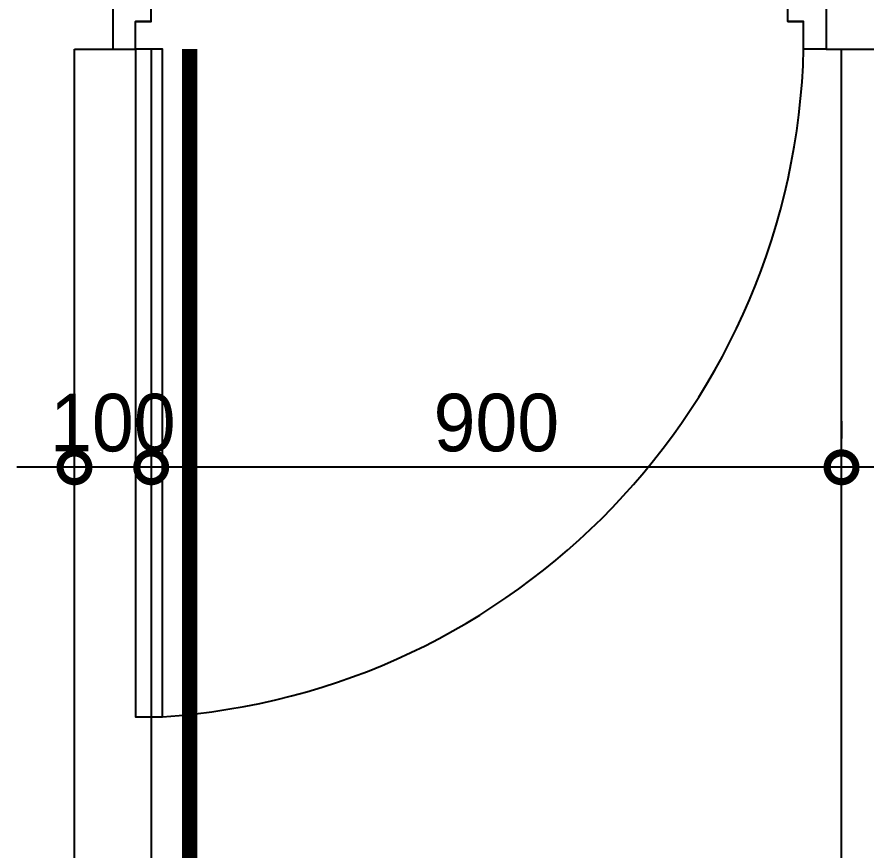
# Model space of a CAD drawing. Header units: millimetres. Extents: x 144680 to 246943, y -177515 to -149396.
# Drawn here: x 225657 to 226764, y -171154 to -170068 of the extents above; entities that cross this region are included whole.
import ezdxf

# ---------------------------------------------------------------- set-up
doc = ezdxf.new("R2010")
doc.units = ezdxf.units.MM
doc.header["$LTSCALE"] = 50
doc.linetypes.add('HID', pattern=[2.5, 1.5, -1])
for name, color, linetype in [('07-DIM WAL', 5, 'Continuous'), ('3.기호.계단선', 30, 'Continuous'), ('_LIBR', 4, 'Continuous'), ('CEIL-LIGHT', 7, 'Continuous'), ('WALL', 2, 'Continuous'), ('win', 4, 'Continuous')]:
    doc.layers.add(name, color=color, linetype=linetype)
doc.styles.add('스타일1', font='')
doc.styles.get('스타일1').set_extended_font_data('HYwulM')
doc.dimstyles.new('30', dxfattribs={"dimscale": 30, "dimtxt": 2.5, "dimasz": 2.5, "dimexe": 1.25, "dimexo": 2, "dimtad": 1, "dimdec": 0, "dimtxsty": '스타일1', "dimblk": 'DOTSMALL', "dimcen": 2.5, "dimclrd": 1, "dimclre": 1, "dimclrt": 2, "dimadec": 0, "dimazin": 0, "dimtfac": 1, "dimtix": 1, "dimtmove": 0, "dimatfit": 3, "dimldrblk": 'DOTSMALL', "dimfxl": 1.25, "dimarcsym": 0})

# ---------------------------------------------------------------- blocks, each defined once
blk = doc.blocks.new('sdfsdf')
at = {"layer": '_LIBR', "linetype": 'Continuous'}
for points in [[(-43351.7, -83617.5), (-43351.7, -83597), (-43351.7, -83617.5), (-43187.6, -83617.5), (-43187.6, -83567.5), (-43387.6, -83567.5), (-43387.6, -83597), (-43351.7, -83597)], [(-43351.7, -84447.5), (-43351.7, -84468), (-43351.7, -84447.5), (-43187.6, -84447.5), (-43187.6, -84497.5), (-43387.6, -84497.5), (-43387.6, -84468), (-43351.7, -84468)]]:
    blk.add_lwpolyline(points, dxfattribs=at)
blk.add_lwpolyline([(-44257.6, -83632.3), (-43387.6, -83632.3), (-43387.6, -83597), (-44257.6, -83597)], close=True, dxfattribs=at)
blk.add_arc((-43365.5, -83574.4), 893.9, 183.7115, 268.5892, dxfattribs=at)
blk = doc.blocks.new('vudauseeh')
at = {"layer": 'WALL', "color": 2}
for p, q in [((142460, -170110), (142510, -170110)), ((142460, -173400), (142460, -170110)), ((143440, -170110), (144680, -170110))]:
    blk.add_line(p, q, dxfattribs=at)
at = {"layer": 'win', "rotation": 90}
blk.add_blockref('sdfsdf', (58942.5, -126722.4), dxfattribs=at)
blk = doc.blocks.new('cjswjdeh2')
blk.add_blockref('vudauseeh', (85552.9, 2316.5))
blk = doc.blocks.new('_DOTSMALL')
at = {"color": 0, "linetype": 'ByBlock', "const_width": 0.5}
blk.add_lwpolyline([(-0.0625, 0, 1), (0.0625, 0, 1)], format="xyb", close=True, dxfattribs=at)
blk = doc.blocks.new('*D220')
at = {"layer": '07-DIM WAL', "color": 1, "lineweight": -2, "ltscale": 10, "transparency": 16777216}
for p, q in [((226732.2, -170595), (226732.2, -170617.5)), ((227332.2, -170595), (227332.2, -170617.5)), ((227332.2, -170655), (226732.2, -170655))]:
    blk.add_line(p, q, dxfattribs=at)
at = {"layer": 'Defpoints', "color": 0, "transparency": 16777216}
for p in [(226732.2, -170655), (226732.2, -170655), (227332.2, -170655)]:
    blk.add_point(p, dxfattribs=at)
at = {"layer": '07-DIM WAL', "color": 1, "lineweight": -2, "transparency": 16777216, "xscale": 75, "yscale": 75, "zscale": 75, "rotation": 180}
blk.add_blockref('_DOTSMALL', (226732.2, -170655), dxfattribs=at)
at = {"layer": '07-DIM WAL', "color": 1, "lineweight": -2, "transparency": 16777216, "xscale": 75, "yscale": 75, "zscale": 75}
blk.add_blockref('_DOTSMALL', (227332.2, -170655), dxfattribs=at)
at = {"layer": '07-DIM WAL', "color": 2, "ltscale": 10, "transparency": 16777216, "insert": (227032.2, -170597.2), "char_height": 75, "attachment_point": 5, "style": '스타일1'}
blk.add_mtext('600', dxfattribs=at)
blk = doc.blocks.new('*D222')
at = {"layer": '07-DIM WAL', "color": 1, "lineweight": -2, "ltscale": 10, "transparency": 16777216}
for p, q in [((225832.2, -170595), (225832.2, -170617.5)), ((226732.2, -170595), (226732.2, -170617.5)), ((226732.2, -170655), (225832.2, -170655))]:
    blk.add_line(p, q, dxfattribs=at)
at = {"layer": 'Defpoints', "color": 0, "transparency": 16777216}
for p in [(225832.2, -170655), (225832.2, -170655), (226732.2, -170655)]:
    blk.add_point(p, dxfattribs=at)
at = {"layer": '07-DIM WAL', "color": 1, "lineweight": -2, "transparency": 16777216, "xscale": 75, "yscale": 75, "zscale": 75, "rotation": 180}
blk.add_blockref('_DOTSMALL', (225832.2, -170655), dxfattribs=at)
at = {"layer": '07-DIM WAL', "color": 1, "lineweight": -2, "transparency": 16777216, "xscale": 75, "yscale": 75, "zscale": 75}
blk.add_blockref('_DOTSMALL', (226732.2, -170655), dxfattribs=at)
at = {"layer": '07-DIM WAL', "color": 2, "ltscale": 10, "transparency": 16777216, "insert": (226282.2, -170597.2), "char_height": 75, "attachment_point": 5, "style": '스타일1'}
blk.add_mtext('900', dxfattribs=at)
blk = doc.blocks.new('*D223')
at = {"layer": '07-DIM WAL', "color": 1, "lineweight": -2, "ltscale": 10, "transparency": 16777216}
for p, q in [((225732.2, -170595), (225732.2, -170617.5)), ((225832.2, -170595), (225832.2, -170617.5)), ((225907.2, -170655), (225657.2, -170655))]:
    blk.add_line(p, q, dxfattribs=at)
at = {"layer": 'Defpoints', "color": 0, "transparency": 16777216}
for p in [(225732.2, -170655), (225732.2, -170655), (225832.2, -170655)]:
    blk.add_point(p, dxfattribs=at)
at = {"layer": '07-DIM WAL', "color": 1, "lineweight": -2, "transparency": 16777216, "xscale": 75, "yscale": 75, "zscale": 75}
blk.add_blockref('_DOTSMALL', (225732.2, -170655), dxfattribs=at)
at = {"layer": '07-DIM WAL', "color": 1, "lineweight": -2, "transparency": 16777216, "xscale": 75, "yscale": 75, "zscale": 75, "rotation": 180}
blk.add_blockref('_DOTSMALL', (225832.2, -170655), dxfattribs=at)
at = {"layer": '07-DIM WAL', "color": 2, "ltscale": 10, "transparency": 16777216, "insert": (225782.2, -170597.3), "char_height": 75, "attachment_point": 5, "style": '스타일1'}
blk.add_mtext('100', dxfattribs=at)

msp = doc.modelspace()

# ---------------------------------------------------------------- linework, layer by layer
at = {"layer": '3.기호.계단선', "color": 10, "linetype": 'HID'}
msp.add_lwpolyline([(225882.2, -170110, 20, 20, 0), (225882.2, -173400.5, 20, 20, 0)], format="xyseb", dxfattribs=at)
at = {"layer": 'CEIL-LIGHT'}
msp.add_line((226732.2, -173200), (226732.2, -170110), dxfattribs=at)
msp.add_lwpolyline([(225832.2, -170110), (225832.2, -173400)], dxfattribs=at)

# ---------------------------------------------------------------- block references
msp.add_blockref('cjswjdeh2', (-2280.7, -2316.5))

# ---------------------------------------------------------------- dimensions: what is measured, and where the dimension line sits
at = {"layer": '07-DIM WAL', "ltscale": 10}
for base, p1, p2, picture, middle in [((225732.2, -170655), (225832.2, -170655), (225732.2, -170655), '*D223', (225782.2, -170597.3)), ((225832.2, -170655), (226732.2, -170655), (225832.2, -170655), '*D222', (226282.2, -170597.2)), ((226732.2, -170655), (227332.2, -170655), (226732.2, -170655), '*D220', (227032.2, -170597.2))]:
    dim = msp.add_linear_dim(base=base, p1=p1, p2=p2, dimstyle='30', dxfattribs=at)
    dim.commit()
    dim.dimension.update_dxf_attribs({"geometry": picture, "text_midpoint": middle})

doc.saveas('drawing.dxf')
